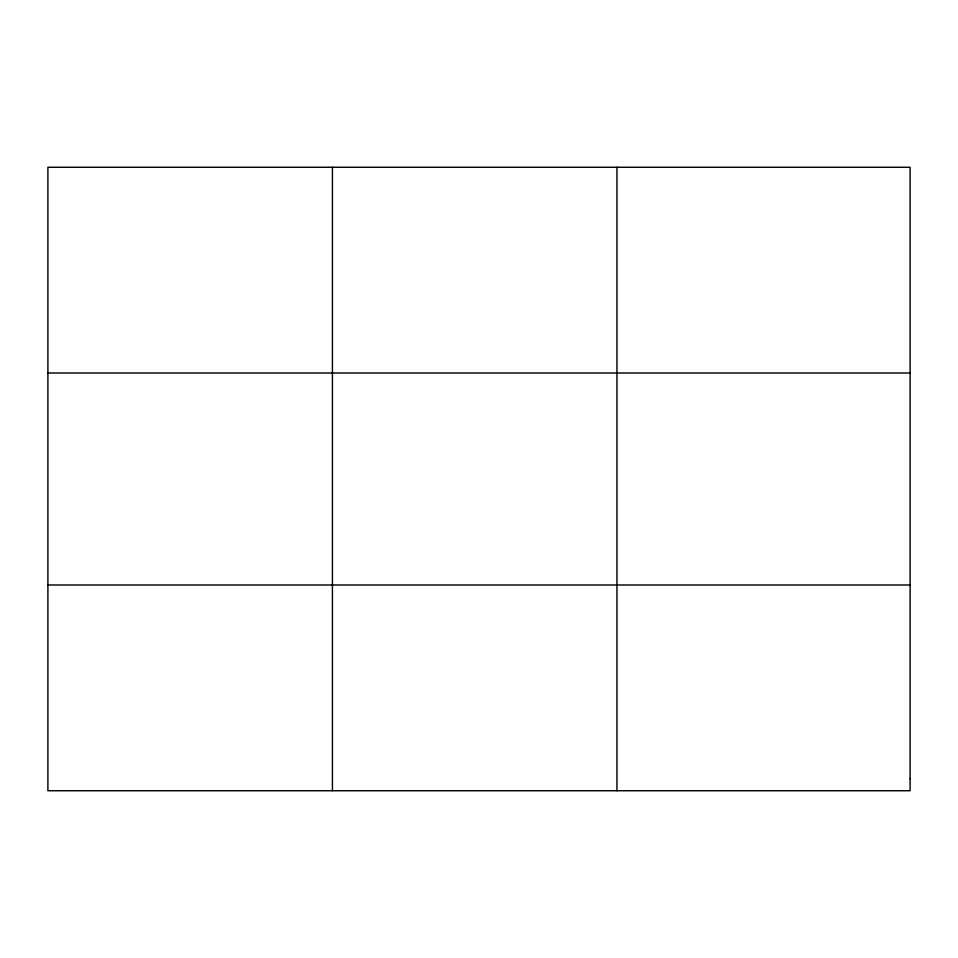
<?xml version="1.0" encoding="UTF-8"?>
<svg xmlns="http://www.w3.org/2000/svg" width="958" height="958" viewBox="0 0 958 958"><rect width="100%" height="100%" fill="white"/><g stroke="black" fill="none" stroke-linecap="round" stroke-linejoin="round"><path stroke-width="1.44" d="M332.426 167.267L332.426 790.733M616.952 167.267L616.952 790.733M47.9 373.009L910.1 373.009M47.9 584.991L910.1 584.991M910.1 778.626L910.1 790.733L47.9 790.733L47.9 167.267L910.1 167.267L910.1 778.626"/></g></svg>
